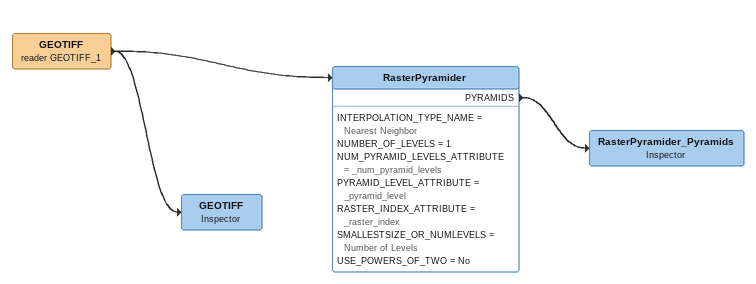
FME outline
GEOTIFF (reader GEOTIFF_1)
    -> GEOTIFF
    -> RasterPyramider
RasterPyramider
    INTERPOLATION_TYPE_NAME = Nearest Neighbor
    NUMBER_OF_LEVELS = 1
    NUM_PYRAMID_LEVELS_ATTRIBUTE = _num_pyramid_levels
    PYRAMID_LEVEL_ATTRIBUTE = _pyramid_level
    RASTER_INDEX_ATTRIBUTE = _raster_index
    SMALLESTSIZE_OR_NUMLEVELS = Number of Levels
    USE_POWERS_OF_TWO = No
    PYRAMIDS -> RasterPyramider_Pyramids
RasterPyramider_Pyramids: Inspector
GEOTIFF: Inspector
